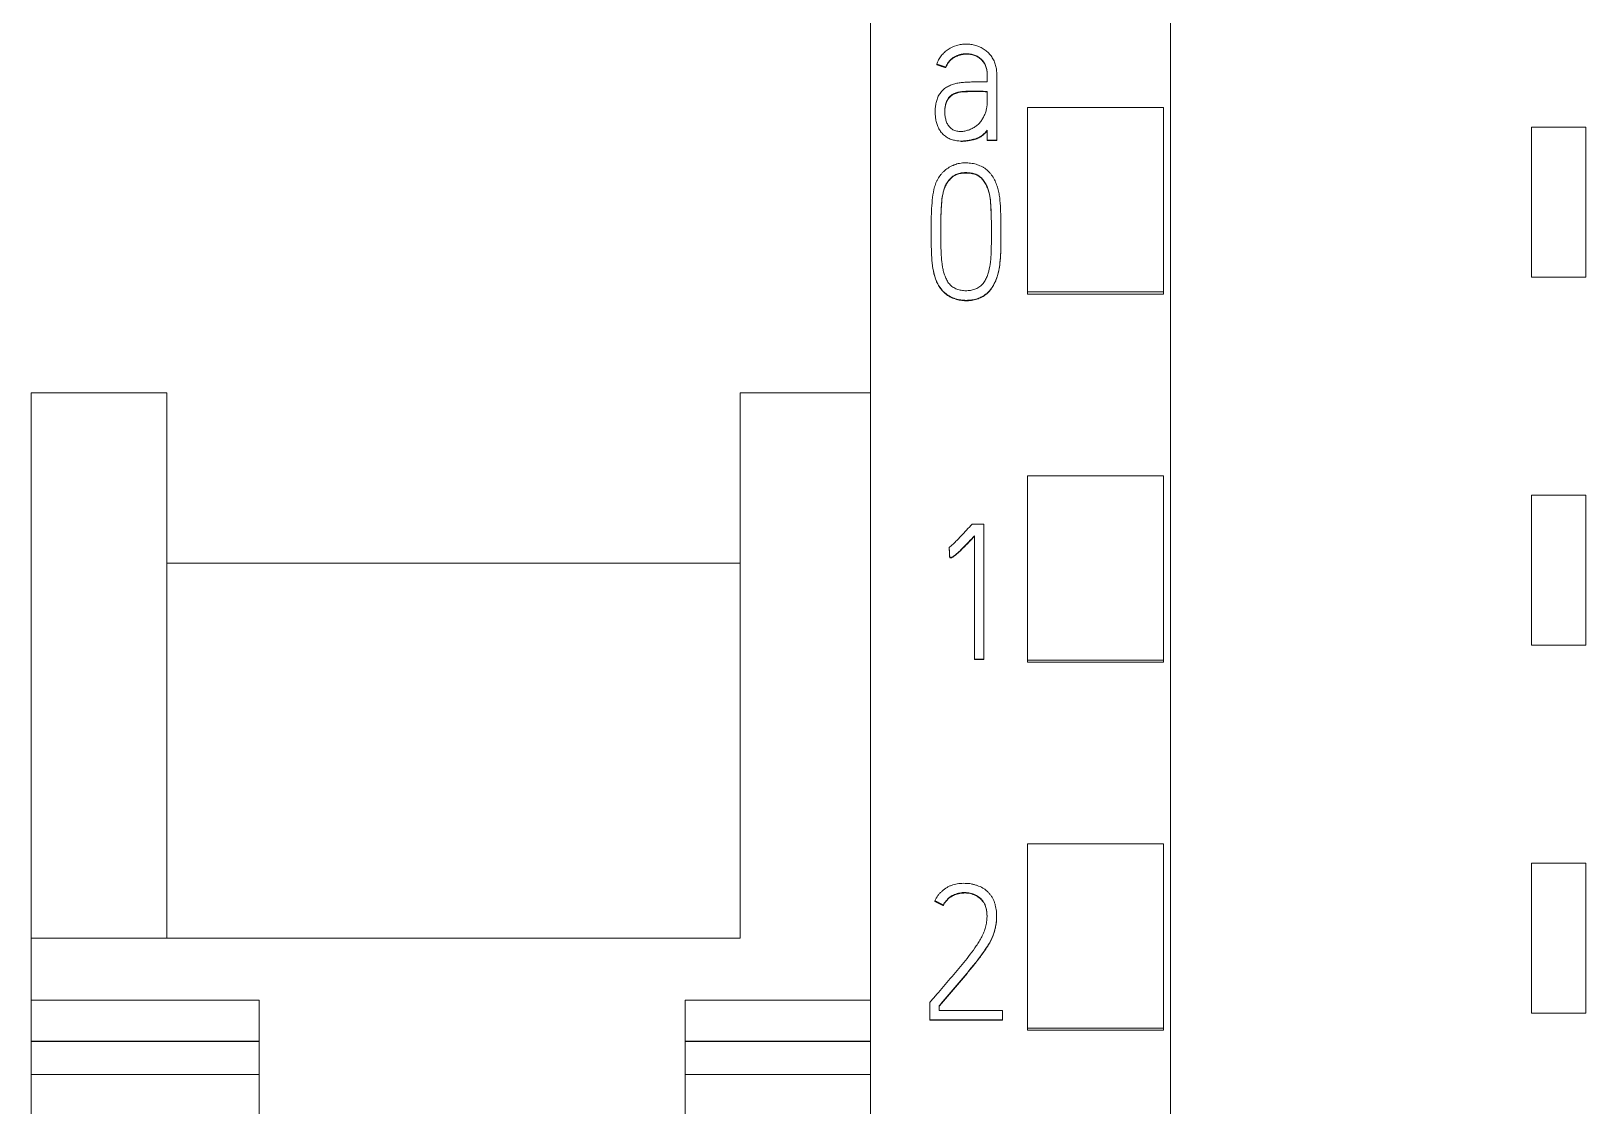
# Model space of a CAD drawing. Header units: millimetres. Extents: x 0 to 594, y 0 to 420.
# Drawn here: x 94.43 to 117.25, y 342.04 to 357.81 of the extents above; entities that cross this region are included whole.
import ezdxf

# ---------------------------------------------------------------- set-up
doc = ezdxf.new("R2010")
doc.units = ezdxf.units.MM
doc.layers.add('1', color=7, linetype='Continuous')

msp = doc.modelspace()

# ---------------------------------------------------------------- linework, layer by layer
at = {"layer": '1', "color": 7, "linetype": 'Continuous', "lineweight": 13}
for p, q in [((106.753, 360.281), (106.753, 246.863)), ((111.153, 358.001), (111.153, 249.185)), ((107.723, 357.324), (107.723, 357.318)), ((107.856, 357.28), (107.856, 357.274)), ((108.607, 357.123), (108.607, 357.13)), ((108.464, 356.924), (108.464, 356.786)), ((107.7, 356.635), (107.7, 356.628)), ((109.053, 353.983), (109.053, 356.687)), ((111.053, 356.687), (109.053, 356.687)), ((111.053, 353.983), (111.053, 356.687)), ((108.464, 356.356), (108.464, 356.212)), ((116.453, 354.201), (116.453, 356.401)), ((116.453, 356.401), (117.253, 356.401)), ((117.253, 356.401), (117.253, 354.201)), ((108.464, 356.212), (108.464, 356.206)), ((108.464, 356.212), (108.605, 356.212)), ((108.605, 356.206), (108.464, 356.206)), ((108.605, 356.212), (108.605, 356.206)), ((107.641, 354.88), (107.641, 354.874)), ((108.665, 354.832), (108.665, 354.838)), ((117.253, 354.201), (116.453, 354.201)), ((109.053, 353.949), (109.053, 353.983)), ((111.053, 353.983), (109.053, 353.983)), ((111.053, 353.949), (109.053, 353.949)), ((111.053, 353.949), (111.053, 353.983)), ((94.428, 352.501), (94.428, 344.501)), ((96.419, 352.501), (94.428, 352.501)), ((96.419, 352.501), (96.419, 344.501)), ((104.837, 352.501), (104.837, 352.501)), ((104.837, 352.501), (106.753, 352.501)), ((106.753, 352.501), (104.837, 352.501)), ((104.837, 352.501), (104.837, 344.501)), ((109.053, 348.582), (109.053, 351.285)), ((111.053, 351.285), (109.053, 351.285)), ((111.053, 348.582), (111.053, 351.285)), ((116.453, 348.801), (116.453, 351.001)), ((116.453, 351.001), (117.253, 351.001)), ((117.253, 351.001), (117.253, 348.801)), ((108.416, 350.577), (108.242, 350.577)), ((108.278, 350.406), (108.278, 348.595)), ((108.416, 348.595), (108.416, 350.577)), ((107.906, 350.233), (107.906, 350.227)), ((104.837, 350.005), (96.419, 350.005)), ((107.914, 350.086), (107.914, 350.08)), ((117.253, 348.801), (116.453, 348.801)), ((108.278, 348.595), (108.278, 348.589)), ((108.278, 348.595), (108.416, 348.595)), ((108.416, 348.589), (108.278, 348.589)), ((108.416, 348.595), (108.416, 348.589)), ((109.053, 348.549), (109.053, 348.582)), ((111.053, 348.582), (109.053, 348.582)), ((111.053, 348.549), (109.053, 348.549)), ((111.053, 348.549), (111.053, 348.582)), ((109.053, 343.18), (109.053, 345.883)), ((111.053, 345.883), (109.053, 345.883)), ((111.053, 343.18), (111.053, 345.883)), ((116.453, 345.601), (117.253, 345.601)), ((116.453, 343.401), (116.453, 345.601)), ((117.253, 345.601), (117.253, 343.401)), ((107.695, 345.049), (107.695, 345.043)), ((107.82, 344.985), (107.82, 344.979)), ((108.602, 344.817), (108.602, 344.824)), ((104.837, 344.501), (94.428, 344.501)), ((94.428, 344.501), (94.428, 343.592)), ((94.428, 343.592), (94.428, 342.983)), ((97.778, 343.592), (94.428, 343.592)), ((97.778, 343.592), (97.778, 319.409)), ((104.028, 340.851), (104.028, 343.592)), ((106.753, 343.592), (104.028, 343.592)), ((107.62, 343.558), (107.62, 343.304)), ((107.62, 343.304), (107.62, 343.297)), ((107.62, 343.304), (108.686, 343.304)), ((108.686, 343.297), (107.62, 343.297)), ((107.759, 343.442), (107.759, 343.508)), ((108.686, 343.442), (107.759, 343.442)), ((108.686, 343.304), (108.686, 343.442)), ((108.686, 343.304), (108.686, 343.297)), ((117.253, 343.401), (116.453, 343.401)), ((109.053, 343.149), (109.053, 343.18)), ((111.053, 343.18), (109.053, 343.18)), ((111.053, 343.149), (109.053, 343.149)), ((111.053, 343.149), (111.053, 343.18)), ((94.428, 342.501), (94.428, 342.983)), ((94.428, 342.501), (94.428, 320.501)), ((97.778, 342.501), (94.428, 342.501)), ((106.753, 342.501), (104.028, 342.501))]:
    msp.add_line(p, q, dxfattribs=at)
at = {"layer": '1', "color": 7, "linetype": 'Continuous', "lineweight": 25}
for p, q in [((97.778, 342.983), (94.428, 342.983)), ((106.753, 342.983), (104.028, 342.983))]:
    msp.add_line(p, q, dxfattribs=at)
at = {"layer": '1', "color": 7, "linetype": 'Continuous', "lineweight": 13}
msp.add_polyline3d([(107.723, 357.318, 0), (107.726, 357.317, 0), (107.728, 357.316, 0), (107.731, 357.315, 0), (107.734, 357.314, 0), (107.736, 357.314, 0), (107.739, 357.313, 0), (107.742, 357.312, 0), (107.744, 357.311, 0), (107.747, 357.31, 0), (107.75, 357.309, 0), (107.752, 357.308, 0), (107.755, 357.307, 0), (107.758, 357.307, 0), (107.76, 357.306, 0), (107.763, 357.305, 0), (107.766, 357.304, 0), (107.768, 357.303, 0), (107.771, 357.302, 0), (107.774, 357.301, 0), (107.776, 357.3, 0), (107.779, 357.299, 0), (107.782, 357.299, 0), (107.784, 357.298, 0), (107.787, 357.297, 0), (107.79, 357.296, 0), (107.792, 357.295, 0), (107.795, 357.294, 0), (107.798, 357.293, 0), (107.8, 357.292, 0), (107.803, 357.292, 0), (107.806, 357.291, 0), (107.808, 357.29, 0), (107.811, 357.289, 0), (107.814, 357.288, 0), (107.816, 357.287, 0), (107.819, 357.286, 0), (107.822, 357.285, 0), (107.824, 357.284, 0), (107.827, 357.284, 0), (107.829, 357.283, 0), (107.832, 357.282, 0), (107.835, 357.281, 0), (107.837, 357.28, 0), (107.84, 357.279, 0), (107.843, 357.278, 0), (107.845, 357.277, 0), (107.848, 357.276, 0), (107.851, 357.276, 0), (107.853, 357.275, 0), (107.856, 357.274, 0)], dxfattribs=at)
for points, knots in [([(108.605, 356.212), (108.605, 356.305), (108.605, 356.398), (108.605, 356.537), (108.605, 356.583), (108.605, 356.676), (108.605, 356.722), (108.605, 356.792), (108.605, 356.815), (108.605, 356.862), (108.604, 356.908), (108.604, 356.954), (108.605, 357.001), (108.605, 357.024), (108.607, 357.094), (108.608, 357.14), (108.604, 357.209), (108.602, 357.232), (108.594, 357.278), (108.589, 357.301), (108.575, 357.345), (108.567, 357.367), (108.551, 357.398), (108.545, 357.408), (108.533, 357.428), (108.527, 357.438), (108.506, 357.465), (108.491, 357.483), (108.465, 357.507), (108.456, 357.514), (108.438, 357.529), (108.429, 357.536), (108.4, 357.555), (108.38, 357.567), (108.348, 357.581), (108.337, 357.586), (108.315, 357.594), (108.304, 357.597), (108.27, 357.607), (108.247, 357.612), (108.213, 357.616), (108.201, 357.618), (108.178, 357.619), (108.166, 357.619), (108.131, 357.619), (108.108, 357.618), (108.073, 357.613), (108.062, 357.611), (108.039, 357.606), (108.027, 357.603), (107.972, 357.586), (107.93, 357.567), (107.871, 357.528), (107.853, 357.514), (107.819, 357.482), (107.803, 357.465), (107.781, 357.438), (107.775, 357.428), (107.762, 357.409), (107.744, 357.378), (107.731, 357.346), (107.723, 357.324)], [0, 0, 0, 0, 0.125, 0.125, 0.1875, 0.1875, 0.25, 0.25, 0.28125, 0.28125, 0.3125, 0.34375, 0.34375, 0.375, 0.375, 0.4375, 0.4375, 0.46875, 0.46875, 0.5, 0.5, 0.53125, 0.53125, 0.546875, 0.546875, 0.5625, 0.5625, 0.59375, 0.59375, 0.609375, 0.609375, 0.625, 0.625, 0.65625, 0.65625, 0.671875, 0.671875, 0.6875, 0.6875, 0.71875, 0.71875, 0.734375, 0.734375, 0.75, 0.75, 0.78125, 0.78125, 0.796875, 0.796875, 0.8125, 0.8125, 0.875, 0.875, 0.90625, 0.90625, 0.9375, 0.9375, 0.953125, 0.953125, 0.96875, 1, 1, 1, 1]), ([(107.856, 357.28), (107.863, 357.299), (107.871, 357.318), (107.887, 357.344), (107.892, 357.353), (107.905, 357.369), (107.912, 357.377), (107.933, 357.398), (107.949, 357.411), (107.984, 357.433), (108.002, 357.443), (108.04, 357.458), (108.059, 357.465), (108.1, 357.474), (108.12, 357.477), (108.15, 357.478), (108.161, 357.478), (108.181, 357.478), (108.191, 357.477), (108.222, 357.473), (108.242, 357.469), (108.271, 357.461), (108.281, 357.457), (108.3, 357.45), (108.309, 357.445), (108.336, 357.431), (108.353, 357.419), (108.376, 357.399), (108.384, 357.392), (108.398, 357.376), (108.41, 357.361), (108.421, 357.344), (108.431, 357.326), (108.436, 357.316), (108.448, 357.288), (108.453, 357.268), (108.459, 357.238), (108.46, 357.228), (108.462, 357.208), (108.463, 357.198), (108.464, 357.167), (108.464, 357.147), (108.464, 357.106), (108.464, 357.085), (108.464, 357.065)], [0, 0, 0, 0, 0.0625, 0.0625, 0.09375, 0.09375, 0.125, 0.125, 0.1875, 0.1875, 0.25, 0.25, 0.3125, 0.3125, 0.375, 0.375, 0.40625, 0.40625, 0.4375, 0.4375, 0.5, 0.5, 0.53125, 0.53125, 0.5625, 0.5625, 0.625, 0.625, 0.65625, 0.65625, 0.6875, 0.71875, 0.71875, 0.75, 0.75, 0.8125, 0.8125, 0.84375, 0.84375, 0.875, 0.875, 0.9375, 0.9375, 1, 1, 1, 1]), ([(108.464, 357.151), (108.464, 357.161), (108.464, 357.171), (108.463, 357.191), (108.462, 357.201), (108.46, 357.221), (108.459, 357.232), (108.453, 357.262), (108.448, 357.281), (108.436, 357.31), (108.432, 357.319), (108.422, 357.337), (108.411, 357.354), (108.398, 357.37), (108.384, 357.385), (108.377, 357.392), (108.354, 357.412), (108.337, 357.424), (108.31, 357.439), (108.301, 357.443), (108.282, 357.451), (108.262, 357.458), (108.242, 357.463), (108.222, 357.467), (108.212, 357.468), (108.181, 357.472), (108.161, 357.473), (108.13, 357.471), (108.12, 357.47), (108.1, 357.467), (108.09, 357.465), (108.06, 357.458), (108.04, 357.452), (108.012, 357.441), (108.003, 357.436), (107.984, 357.427), (107.975, 357.422), (107.95, 357.405), (107.934, 357.392), (107.912, 357.371), (107.905, 357.363), (107.892, 357.347), (107.881, 357.33), (107.872, 357.312), (107.863, 357.293), (107.86, 357.284), (107.856, 357.274)], [0, 0, 0, 0, 0.033132, 0.033132, 0.067663, 0.067663, 0.102194, 0.102194, 0.171256, 0.171256, 0.205787, 0.205787, 0.240318, 0.274849, 0.274849, 0.30938, 0.30938, 0.378442, 0.378442, 0.412973, 0.412973, 0.447504, 0.482035, 0.482035, 0.516566, 0.516566, 0.585628, 0.585628, 0.620159, 0.620159, 0.65469, 0.65469, 0.723752, 0.723752, 0.758283, 0.758283, 0.792814, 0.792814, 0.861876, 0.861876, 0.896407, 0.896407, 0.930938, 0.965469, 0.965469, 1, 1, 1, 1]), ([(108.464, 357.065), (108.42, 357.066), (108.375, 357.066), (108.309, 357.065), (108.287, 357.065), (108.243, 357.064), (108.199, 357.063), (108.155, 357.061), (108.111, 357.058), (108.089, 357.056), (108.046, 357.05), (108.024, 357.046), (107.992, 357.039), (107.981, 357.036), (107.96, 357.03), (107.949, 357.026), (107.918, 357.015), (107.899, 357.005), (107.861, 356.983), (107.843, 356.971), (107.809, 356.942), (107.794, 356.926), (107.768, 356.892), (107.756, 356.874), (107.736, 356.834), (107.729, 356.814), (107.716, 356.772), (107.711, 356.751), (107.706, 356.718), (107.704, 356.707), (107.702, 356.686), (107.7, 356.653), (107.7, 356.62), (107.702, 356.577), (107.704, 356.555), (107.708, 356.523), (107.71, 356.512), (107.714, 356.491), (107.717, 356.48), (107.725, 356.448), (107.732, 356.428), (107.745, 356.398), (107.749, 356.388), (107.76, 356.368), (107.765, 356.359), (107.783, 356.331), (107.797, 356.314), (107.82, 356.291), (107.828, 356.284), (107.845, 356.27), (107.854, 356.263), (107.881, 356.245), (107.901, 356.235), (107.931, 356.223), (107.942, 356.219), (107.963, 356.213), (107.974, 356.21), (108.006, 356.203), (108.027, 356.2), (108.071, 356.197), (108.094, 356.197), (108.138, 356.2), (108.159, 356.203), (108.203, 356.21), (108.224, 356.214), (108.256, 356.221), (108.267, 356.224), (108.288, 356.23), (108.299, 356.233), (108.33, 356.245), (108.349, 356.254), (108.377, 356.271), (108.386, 356.278), (108.404, 356.292), (108.412, 356.299), (108.436, 356.322), (108.45, 356.338), (108.464, 356.356)], [0, 0, 0, 0, 0.0625, 0.0625, 0.09375, 0.09375, 0.125, 0.15625, 0.15625, 0.1875, 0.1875, 0.21875, 0.21875, 0.234375, 0.234375, 0.25, 0.25, 0.28125, 0.28125, 0.3125, 0.3125, 0.34375, 0.34375, 0.375, 0.375, 0.40625, 0.40625, 0.4375, 0.4375, 0.453125, 0.453125, 0.46875, 0.5, 0.5, 0.53125, 0.53125, 0.546875, 0.546875, 0.5625, 0.5625, 0.59375, 0.59375, 0.609375, 0.609375, 0.625, 0.625, 0.65625, 0.65625, 0.671875, 0.671875, 0.6875, 0.6875, 0.71875, 0.71875, 0.734375, 0.734375, 0.75, 0.75, 0.78125, 0.78125, 0.8125, 0.8125, 0.84375, 0.84375, 0.875, 0.875, 0.890625, 0.890625, 0.90625, 0.90625, 0.9375, 0.9375, 0.953125, 0.953125, 0.96875, 0.96875, 1, 1, 1, 1]), ([(108.464, 356.786), (108.465, 356.747), (108.461, 356.708), (108.451, 356.66), (108.449, 356.651), (108.444, 356.632), (108.441, 356.622), (108.431, 356.594), (108.424, 356.576), (108.407, 356.541), (108.397, 356.525), (108.381, 356.5), (108.375, 356.492), (108.363, 356.477), (108.356, 356.469), (108.336, 356.447), (108.322, 356.434), (108.292, 356.41), (108.275, 356.399), (108.25, 356.384), (108.241, 356.38), (108.223, 356.371), (108.214, 356.367), (108.186, 356.357), (108.167, 356.351), (108.129, 356.342), (108.109, 356.338), (108.08, 356.336), (108.07, 356.336), (108.05, 356.337), (108.04, 356.338), (108.011, 356.343), (107.992, 356.348), (107.965, 356.361), (107.956, 356.366), (107.94, 356.377), (107.932, 356.383), (107.918, 356.396), (107.911, 356.404), (107.898, 356.419), (107.892, 356.427), (107.882, 356.444), (107.877, 356.452), (107.869, 356.47), (107.866, 356.48), (107.856, 356.507), (107.852, 356.526), (107.847, 356.556), (107.845, 356.565), (107.843, 356.585), (107.839, 356.634), (107.841, 356.682), (107.852, 356.73), (107.854, 356.74), (107.86, 356.759), (107.864, 356.768), (107.875, 356.795), (107.885, 356.813), (107.903, 356.837), (107.909, 356.844), (107.923, 356.858), (107.931, 356.864), (107.947, 356.876), (107.956, 356.881), (107.973, 356.891), (107.982, 356.895), (108.01, 356.906), (108.029, 356.912), (108.067, 356.92), (108.087, 356.923), (108.127, 356.926), (108.147, 356.927), (108.186, 356.928), (108.206, 356.929), (108.265, 356.93), (108.305, 356.93), (108.384, 356.929), (108.424, 356.927), (108.464, 356.924)], [0, 0, 0, 0, 0.0625, 0.0625, 0.078125, 0.078125, 0.09375, 0.09375, 0.125, 0.125, 0.15625, 0.15625, 0.171875, 0.171875, 0.1875, 0.1875, 0.21875, 0.21875, 0.25, 0.25, 0.265625, 0.265625, 0.28125, 0.28125, 0.3125, 0.3125, 0.34375, 0.34375, 0.359375, 0.359375, 0.375, 0.375, 0.40625, 0.40625, 0.421875, 0.421875, 0.4375, 0.4375, 0.453125, 0.453125, 0.46875, 0.46875, 0.484375, 0.484375, 0.5, 0.5, 0.53125, 0.53125, 0.546875, 0.546875, 0.5625, 0.625, 0.625, 0.640625, 0.640625, 0.65625, 0.65625, 0.6875, 0.6875, 0.703125, 0.703125, 0.71875, 0.71875, 0.734375, 0.734375, 0.75, 0.75, 0.78125, 0.78125, 0.8125, 0.8125, 0.84375, 0.84375, 0.875, 0.875, 0.9375, 0.9375, 1, 1, 1, 1]), ([(108.464, 356.918), (108.425, 356.921), (108.386, 356.923), (108.309, 356.924), (108.271, 356.924), (108.213, 356.923), (108.194, 356.922), (108.155, 356.921), (108.136, 356.921), (108.097, 356.918), (108.078, 356.916), (108.049, 356.91), (108.04, 356.908), (108.021, 356.903), (108.011, 356.9), (107.983, 356.89), (107.965, 356.881), (107.94, 356.865), (107.932, 356.859), (107.917, 356.846), (107.91, 356.839), (107.897, 356.824), (107.891, 356.816), (107.881, 356.799), (107.876, 356.79), (107.868, 356.772), (107.864, 356.763), (107.858, 356.744), (107.855, 356.735), (107.844, 356.693), (107.841, 356.661), (107.841, 356.628)], [0, 0, 0, 0, 0.14645, 0.14645, 0.292901, 0.292901, 0.366126, 0.366126, 0.439351, 0.439351, 0.512576, 0.512576, 0.549189, 0.549189, 0.585802, 0.585802, 0.659027, 0.659027, 0.695639, 0.695639, 0.732252, 0.732252, 0.768865, 0.768865, 0.805477, 0.805477, 0.84209, 0.84209, 0.878702, 0.878702, 1, 1, 1, 1]), ([(108.464, 356.35), (108.45, 356.332), (108.436, 356.316), (108.412, 356.293), (108.404, 356.286), (108.387, 356.272), (108.378, 356.266), (108.35, 356.248), (108.33, 356.239), (108.29, 356.224), (108.268, 356.217), (108.226, 356.208), (108.204, 356.204), (108.161, 356.197), (108.128, 356.193), (108.095, 356.192), (108.084, 356.191)], [0, 0, 0, 0, 0.15321, 0.15321, 0.229815, 0.229815, 0.306419, 0.306419, 0.459629, 0.459629, 0.612839, 0.612839, 0.766049, 0.766049, 0.919258, 1, 1, 1, 1]), ([(107.982, 355.848), (108.007, 355.858), (108.033, 355.865), (108.086, 355.874), (108.113, 355.877), (108.167, 355.878), (108.194, 355.876), (108.248, 355.869), (108.274, 355.863), (108.326, 355.848), (108.351, 355.838), (108.388, 355.821), (108.4, 355.815), (108.423, 355.801), (108.434, 355.793), (108.466, 355.769), (108.486, 355.75), (108.512, 355.72), (108.52, 355.709), (108.536, 355.687), (108.544, 355.676), (108.564, 355.642), (108.577, 355.618), (108.598, 355.569), (108.607, 355.544), (108.619, 355.505), (108.622, 355.492), (108.629, 355.466), (108.638, 355.427), (108.652, 355.336), (108.657, 355.257), (108.662, 355.152), (108.663, 355.099), (108.665, 354.993), (108.665, 354.941), (108.665, 354.835), (108.665, 354.729), (108.663, 354.624), (108.66, 354.518), (108.657, 354.465), (108.646, 354.36), (108.638, 354.308), (108.62, 354.243), (108.617, 354.23), (108.609, 354.204), (108.604, 354.192), (108.59, 354.154), (108.579, 354.129), (108.561, 354.093), (108.554, 354.082), (108.54, 354.058), (108.533, 354.047), (108.509, 354.015), (108.492, 353.994), (108.463, 353.966), (108.453, 353.958), (108.431, 353.941), (108.42, 353.933), (108.385, 353.912), (108.361, 353.901), (108.323, 353.886), (108.31, 353.882), (108.284, 353.875), (108.271, 353.872), (108.231, 353.864), (108.204, 353.861), (108.15, 353.859), (108.123, 353.86), (108.069, 353.866), (108.042, 353.871), (108.003, 353.882), (107.99, 353.886), (107.965, 353.895), (107.952, 353.9), (107.915, 353.917), (107.892, 353.931), (107.859, 353.955), (107.849, 353.964), (107.828, 353.982), (107.819, 353.991), (107.792, 354.021), (107.775, 354.043), (107.753, 354.077), (107.747, 354.089), (107.734, 354.113), (107.728, 354.125), (107.711, 354.161), (107.702, 354.186), (107.69, 354.225), (107.686, 354.238), (107.68, 354.264), (107.677, 354.277), (107.668, 354.317), (107.664, 354.343), (107.646, 354.476), (107.644, 354.582), (107.641, 354.742), (107.641, 354.796), (107.641, 354.902), (107.641, 354.956), (107.642, 355.062), (107.643, 355.116), (107.648, 355.222), (107.652, 355.275), (107.663, 355.381), (107.67, 355.433), (107.688, 355.512), (107.695, 355.538), (107.709, 355.576), (107.714, 355.589), (107.726, 355.614), (107.732, 355.626), (107.751, 355.662), (107.767, 355.684), (107.793, 355.716), (107.802, 355.726), (107.821, 355.746), (107.831, 355.755), (107.862, 355.782), (107.884, 355.798), (107.919, 355.82), (107.931, 355.826), (107.95, 355.835), (107.959, 355.839), (107.969, 355.843), (107.975, 355.846), (107.979, 355.847), (107.982, 355.848)], [0, 0, 0, 0, 0.015625, 0.015625, 0.03125, 0.03125, 0.046875, 0.046875, 0.0625, 0.0625, 0.078125, 0.078125, 0.085938, 0.085938, 0.09375, 0.09375, 0.109375, 0.109375, 0.117188, 0.117188, 0.125, 0.125, 0.140625, 0.140625, 0.15625, 0.15625, 0.164063, 0.164063, 0.171875, 0.1875, 0.21875, 0.21875, 0.25, 0.25, 0.28125, 0.28125, 0.3125, 0.34375, 0.34375, 0.375, 0.375, 0.40625, 0.40625, 0.414063, 0.414063, 0.421875, 0.421875, 0.4375, 0.4375, 0.445313, 0.445313, 0.453125, 0.453125, 0.46875, 0.46875, 0.476562, 0.476562, 0.484375, 0.484375, 0.5, 0.5, 0.507812, 0.507812, 0.515625, 0.515625, 0.53125, 0.53125, 0.546875, 0.546875, 0.5625, 0.5625, 0.570312, 0.570312, 0.578125, 0.578125, 0.59375, 0.59375, 0.601562, 0.601562, 0.609375, 0.609375, 0.625, 0.625, 0.632812, 0.632812, 0.640625, 0.640625, 0.65625, 0.65625, 0.664062, 0.664062, 0.671875, 0.671875, 0.6875, 0.6875, 0.75, 0.75, 0.78125, 0.78125, 0.8125, 0.8125, 0.84375, 0.84375, 0.875, 0.875, 0.90625, 0.90625, 0.921875, 0.921875, 0.929687, 0.929687, 0.9375, 0.9375, 0.953125, 0.953125, 0.960937, 0.960937, 0.96875, 0.96875, 0.984375, 0.984375, 0.992188, 0.992188, 0.996094, 0.998047, 0.998047, 1, 1, 1, 1]), ([(108.325, 355.696), (108.345, 355.685), (108.362, 355.671), (108.394, 355.64), (108.409, 355.623), (108.434, 355.586), (108.445, 355.566), (108.464, 355.526), (108.472, 355.505), (108.493, 355.442), (108.502, 355.398), (108.511, 355.332), (108.513, 355.31), (108.516, 355.266), (108.517, 355.244), (108.523, 355.132), (108.525, 355.043), (108.527, 354.865), (108.526, 354.776), (108.524, 354.643), (108.523, 354.576), (108.52, 354.509), (108.516, 354.465), (108.514, 354.442), (108.505, 354.376), (108.498, 354.333), (108.481, 354.268), (108.475, 354.247), (108.459, 354.205), (108.451, 354.184), (108.435, 354.154), (108.43, 354.145), (108.418, 354.126), (108.411, 354.117), (108.39, 354.09), (108.374, 354.075), (108.347, 354.054), (108.338, 354.048), (108.318, 354.037), (108.308, 354.032), (108.287, 354.024), (108.277, 354.02), (108.255, 354.013), (108.244, 354.011), (108.211, 354.004), (108.189, 354.002), (108.156, 354), (108.144, 354.001), (108.122, 354.002), (108.111, 354.003), (108.077, 354.007), (108.056, 354.012), (108.023, 354.022), (108.013, 354.026), (107.992, 354.035), (107.972, 354.045), (107.954, 354.058), (107.936, 354.072), (107.927, 354.079), (107.912, 354.095), (107.905, 354.104), (107.891, 354.122), (107.885, 354.131), (107.868, 354.16), (107.859, 354.18), (107.842, 354.221), (107.835, 354.242), (107.822, 354.285), (107.817, 354.307), (107.808, 354.35), (107.797, 354.415), (107.792, 354.481), (107.784, 354.612), (107.782, 354.7), (107.782, 354.832), (107.783, 354.876), (107.783, 354.963), (107.783, 355.007), (107.784, 355.095), (107.786, 355.139), (107.789, 355.227), (107.792, 355.271), (107.801, 355.358), (107.807, 355.402), (107.819, 355.455), (107.822, 355.466), (107.829, 355.487), (107.832, 355.498), (107.844, 355.528), (107.853, 355.548), (107.874, 355.586), (107.887, 355.605), (107.915, 355.639), (107.93, 355.655), (107.955, 355.676), (107.964, 355.683), (107.983, 355.695), (107.992, 355.7), (108.012, 355.71), (108.022, 355.714), (108.044, 355.721), (108.054, 355.724), (108.087, 355.731), (108.109, 355.733), (108.142, 355.734), (108.153, 355.734), (108.175, 355.733), (108.186, 355.732), (108.219, 355.729), (108.241, 355.726), (108.273, 355.717), (108.284, 355.714), (108.3, 355.708), (108.307, 355.705), (108.315, 355.701), (108.32, 355.699), (108.322, 355.697), (108.325, 355.696)], [0, 0, 0, 0, 0.015625, 0.015625, 0.03125, 0.03125, 0.046875, 0.046875, 0.0625, 0.0625, 0.09375, 0.09375, 0.109375, 0.109375, 0.125, 0.125, 0.1875, 0.1875, 0.25, 0.25, 0.28125, 0.296875, 0.296875, 0.3125, 0.3125, 0.34375, 0.34375, 0.359375, 0.359375, 0.375, 0.375, 0.382813, 0.382813, 0.390625, 0.390625, 0.40625, 0.40625, 0.414063, 0.414063, 0.421875, 0.421875, 0.429688, 0.429688, 0.4375, 0.4375, 0.453125, 0.453125, 0.460938, 0.460938, 0.46875, 0.46875, 0.484375, 0.484375, 0.492188, 0.492188, 0.5, 0.507813, 0.507813, 0.515625, 0.515625, 0.523438, 0.523438, 0.53125, 0.53125, 0.546875, 0.546875, 0.5625, 0.5625, 0.578125, 0.578125, 0.59375, 0.625, 0.625, 0.6875, 0.6875, 0.71875, 0.71875, 0.75, 0.75, 0.78125, 0.78125, 0.8125, 0.8125, 0.84375, 0.84375, 0.851563, 0.851563, 0.859375, 0.859375, 0.875, 0.875, 0.890625, 0.890625, 0.90625, 0.90625, 0.914063, 0.914063, 0.921875, 0.921875, 0.929688, 0.929688, 0.9375, 0.9375, 0.953125, 0.953125, 0.960938, 0.960938, 0.96875, 0.96875, 0.984375, 0.984375, 0.992188, 0.992188, 0.996094, 0.998047, 0.998047, 1, 1, 1, 1]), ([(108.325, 355.69), (108.305, 355.701), (108.284, 355.708), (108.252, 355.717), (108.241, 355.719), (108.219, 355.723), (108.208, 355.724), (108.174, 355.727), (108.152, 355.728), (108.107, 355.727), (108.085, 355.725), (108.052, 355.717), (108.041, 355.714), (108.02, 355.707), (108.01, 355.703), (107.99, 355.693), (107.98, 355.687), (107.961, 355.675), (107.952, 355.668), (107.935, 355.653), (107.927, 355.645), (107.912, 355.629), (107.904, 355.621), (107.883, 355.594), (107.871, 355.576), (107.855, 355.546), (107.85, 355.536), (107.841, 355.516), (107.837, 355.505), (107.826, 355.474), (107.82, 355.452), (107.805, 355.388), (107.8, 355.344), (107.792, 355.256), (107.789, 355.211), (107.785, 355.123), (107.784, 355.078), (107.783, 354.99), (107.783, 354.945), (107.783, 354.862), (107.782, 354.824), (107.782, 354.785)], [0, 0, 0, 0, 0.050638, 0.050638, 0.075957, 0.075957, 0.101276, 0.101276, 0.151914, 0.151914, 0.202552, 0.202552, 0.227871, 0.227871, 0.25319, 0.25319, 0.278509, 0.278509, 0.303828, 0.303828, 0.329147, 0.329147, 0.354466, 0.354466, 0.405104, 0.405104, 0.430423, 0.430423, 0.455742, 0.455742, 0.50638, 0.50638, 0.607656, 0.607656, 0.708933, 0.708933, 0.810209, 0.810209, 0.911485, 0.911485, 1, 1, 1, 1]), ([(108.526, 354.88), (108.526, 354.905), (108.526, 354.931), (108.525, 355.044), (108.522, 355.132), (108.516, 355.264), (108.513, 355.308), (108.502, 355.396), (108.493, 355.439), (108.472, 355.501), (108.463, 355.521), (108.449, 355.551), (108.444, 355.561), (108.433, 355.58), (108.421, 355.599), (108.408, 355.617), (108.394, 355.634), (108.386, 355.642), (108.37, 355.658), (108.362, 355.665), (108.348, 355.675), (108.344, 355.678), (108.335, 355.684), (108.33, 355.687), (108.325, 355.69)], [0, 0, 0, 0, 0.086827, 0.086827, 0.391218, 0.391218, 0.543414, 0.543414, 0.695609, 0.695609, 0.771707, 0.771707, 0.809756, 0.809756, 0.847805, 0.885853, 0.885853, 0.923902, 0.923902, 0.961951, 0.961951, 0.980976, 0.980976, 1, 1, 1, 1]), ([(107.641, 354.874), (107.641, 354.811), (107.641, 354.749), (107.643, 354.632), (107.644, 354.579), (107.649, 354.472), (107.653, 354.419), (107.667, 354.312), (107.677, 354.26), (107.697, 354.196), (107.701, 354.183), (107.711, 354.158), (107.716, 354.145), (107.732, 354.109), (107.745, 354.085), (107.766, 354.052), (107.773, 354.041), (107.789, 354.019), (107.798, 354.008), (107.825, 353.978), (107.845, 353.96), (107.877, 353.936), (107.888, 353.928), (107.911, 353.914), (107.923, 353.908), (107.959, 353.89), (107.985, 353.881), (108.024, 353.87), (108.037, 353.867), (108.063, 353.862), (108.077, 353.859), (108.117, 353.855), (108.144, 353.853), (108.184, 353.854), (108.198, 353.855), (108.225, 353.858), (108.238, 353.86), (108.278, 353.867), (108.304, 353.873), (108.342, 353.887), (108.354, 353.892), (108.379, 353.904), (108.391, 353.91), (108.425, 353.93), (108.447, 353.946), (108.477, 353.974), (108.487, 353.983), (108.505, 354.003), (108.521, 354.024), (108.536, 354.047), (108.551, 354.07), (108.557, 354.081), (108.576, 354.117), (108.587, 354.141), (108.606, 354.191), (108.615, 354.217), (108.629, 354.268), (108.635, 354.295), (108.645, 354.347), (108.648, 354.374), (108.657, 354.453), (108.66, 354.506), (108.663, 354.613), (108.664, 354.666), (108.665, 354.757), (108.665, 354.794), (108.665, 354.832)], [0, 0, 0, 0, 0.073866, 0.073866, 0.136839, 0.136839, 0.199811, 0.199811, 0.262783, 0.262783, 0.278526, 0.278526, 0.29427, 0.29427, 0.325756, 0.325756, 0.341499, 0.341499, 0.357242, 0.357242, 0.388728, 0.388728, 0.404471, 0.404471, 0.420214, 0.420214, 0.4517, 0.4517, 0.467443, 0.467443, 0.483186, 0.483186, 0.514673, 0.514673, 0.530416, 0.530416, 0.546159, 0.546159, 0.577645, 0.577645, 0.593388, 0.593388, 0.609131, 0.609131, 0.640617, 0.640617, 0.65636, 0.65636, 0.672103, 0.687846, 0.687846, 0.703589, 0.703589, 0.735076, 0.735076, 0.766562, 0.766562, 0.798048, 0.798048, 0.829534, 0.829534, 0.892506, 0.892506, 0.955479, 0.955479, 1, 1, 1, 1]), ([(108.242, 350.577), (108.215, 350.547), (108.188, 350.518), (108.134, 350.458), (108.106, 350.429), (108.065, 350.385), (108.051, 350.371), (108.023, 350.342), (108.009, 350.328), (107.981, 350.299), (107.966, 350.286), (107.936, 350.259), (107.921, 350.246), (107.906, 350.233)], [0, 0, 0, 0, 0.25, 0.25, 0.5, 0.5, 0.625, 0.625, 0.75, 0.75, 0.875, 0.875, 1, 1, 1, 1]), ([(107.914, 350.086), (107.92, 350.086), (107.925, 350.087), (107.935, 350.089), (107.94, 350.09), (107.95, 350.094), (107.954, 350.096), (107.963, 350.101), (107.967, 350.104), (107.98, 350.113), (107.988, 350.119), (108.004, 350.132), (108.012, 350.138), (108.035, 350.158), (108.05, 350.172), (108.079, 350.2), (108.094, 350.215), (108.137, 350.258), (108.166, 350.287), (108.222, 350.347), (108.25, 350.376), (108.278, 350.406)], [0, 0, 0, 0, 0.03125, 0.03125, 0.0625, 0.0625, 0.09375, 0.09375, 0.125, 0.125, 0.1875, 0.1875, 0.25, 0.25, 0.375, 0.375, 0.5, 0.5, 0.75, 0.75, 1, 1, 1, 1]), ([(108.278, 350.4), (108.25, 350.37), (108.222, 350.34), (108.166, 350.281), (108.137, 350.252), (108.094, 350.209), (108.079, 350.194), (108.05, 350.166), (108.035, 350.152), (108.012, 350.132), (108.004, 350.125), (107.988, 350.113), (107.98, 350.106), (107.967, 350.098), (107.963, 350.095), (107.954, 350.09), (107.949, 350.087), (107.94, 350.084), (107.935, 350.083), (107.925, 350.081), (107.92, 350.08), (107.914, 350.08)], [0, 0, 0, 0, 0.25, 0.25, 0.5, 0.5, 0.625, 0.625, 0.75, 0.75, 0.8125, 0.8125, 0.875, 0.875, 0.90625, 0.90625, 0.9375, 0.9375, 0.96875, 0.96875, 1, 1, 1, 1]), ([(107.82, 344.985), (107.832, 345.009), (107.845, 345.031), (107.869, 345.061), (107.878, 345.07), (107.897, 345.088), (107.907, 345.097), (107.938, 345.12), (107.961, 345.132), (108.009, 345.151), (108.034, 345.159), (108.072, 345.166), (108.085, 345.168), (108.111, 345.17), (108.124, 345.17), (108.163, 345.17), (108.188, 345.167), (108.226, 345.159), (108.239, 345.155), (108.264, 345.147), (108.276, 345.142), (108.311, 345.125), (108.333, 345.112), (108.363, 345.087), (108.373, 345.079), (108.391, 345.06), (108.399, 345.05), (108.41, 345.034), (108.413, 345.028), (108.42, 345.017), (108.429, 345), (108.436, 344.982), (108.444, 344.957), (108.448, 344.944), (108.453, 344.919), (108.455, 344.906), (108.458, 344.881), (108.459, 344.868), (108.461, 344.842), (108.461, 344.829), (108.461, 344.804), (108.46, 344.791), (108.459, 344.765), (108.457, 344.752), (108.452, 344.714), (108.447, 344.689), (108.437, 344.651), (108.434, 344.639), (108.425, 344.614), (108.421, 344.602), (108.406, 344.566), (108.395, 344.543), (108.371, 344.498), (108.359, 344.476), (108.332, 344.432), (108.318, 344.411), (108.276, 344.347), (108.246, 344.305), (108.153, 344.182), (108.088, 344.103), (107.989, 343.985), (107.956, 343.946), (107.889, 343.868), (107.856, 343.829), (107.789, 343.751), (107.755, 343.713), (107.688, 343.635), (107.654, 343.596), (107.62, 343.558)], [0, 0, 0, 0, 0.03125, 0.03125, 0.046875, 0.046875, 0.0625, 0.0625, 0.09375, 0.09375, 0.125, 0.125, 0.140625, 0.140625, 0.15625, 0.15625, 0.1875, 0.1875, 0.203125, 0.203125, 0.21875, 0.21875, 0.25, 0.25, 0.265625, 0.265625, 0.28125, 0.28125, 0.289063, 0.289063, 0.296875, 0.3125, 0.3125, 0.328125, 0.328125, 0.34375, 0.34375, 0.359375, 0.359375, 0.375, 0.375, 0.390625, 0.390625, 0.40625, 0.40625, 0.4375, 0.4375, 0.453125, 0.453125, 0.46875, 0.46875, 0.5, 0.5, 0.53125, 0.53125, 0.5625, 0.5625, 0.625, 0.625, 0.75, 0.75, 0.8125, 0.8125, 0.875, 0.875, 0.9375, 0.9375, 1, 1, 1, 1]), ([(107.759, 343.508), (107.798, 343.554), (107.837, 343.6), (107.915, 343.691), (107.954, 343.737), (108.032, 343.828), (108.071, 343.874), (108.149, 343.966), (108.187, 344.012), (108.263, 344.105), (108.301, 344.152), (108.356, 344.224), (108.373, 344.248), (108.409, 344.297), (108.426, 344.322), (108.459, 344.372), (108.475, 344.397), (108.506, 344.449), (108.52, 344.476), (108.539, 344.516), (108.545, 344.53), (108.556, 344.558), (108.561, 344.572), (108.575, 344.616), (108.582, 344.645), (108.594, 344.704), (108.598, 344.733), (108.601, 344.778), (108.602, 344.793), (108.602, 344.823), (108.602, 344.838), (108.6, 344.884), (108.597, 344.913), (108.589, 344.958), (108.586, 344.972), (108.578, 345.002), (108.574, 345.016), (108.563, 345.045), (108.557, 345.058), (108.544, 345.085), (108.537, 345.098), (108.524, 345.117), (108.52, 345.124), (108.511, 345.136), (108.507, 345.142), (108.492, 345.159), (108.482, 345.17), (108.46, 345.192), (108.449, 345.202), (108.431, 345.216), (108.425, 345.22), (108.413, 345.229), (108.406, 345.233), (108.373, 345.252), (108.345, 345.264), (108.302, 345.279), (108.288, 345.283), (108.258, 345.291), (108.243, 345.295), (108.214, 345.3), (108.199, 345.302), (108.169, 345.304), (108.153, 345.305), (108.123, 345.306), (108.108, 345.306), (108.078, 345.304), (108.063, 345.303), (108.017, 345.298), (107.988, 345.292), (107.945, 345.278), (107.93, 345.273), (107.909, 345.264), (107.903, 345.26), (107.889, 345.254), (107.882, 345.25), (107.849, 345.231), (107.825, 345.213), (107.791, 345.183), (107.78, 345.172), (107.76, 345.15), (107.75, 345.139), (107.723, 345.102), (107.708, 345.077), (107.695, 345.049)], [0, 0, 0, 0, 0.0625, 0.0625, 0.125, 0.125, 0.1875, 0.1875, 0.25, 0.25, 0.3125, 0.3125, 0.34375, 0.34375, 0.375, 0.375, 0.40625, 0.40625, 0.4375, 0.4375, 0.453125, 0.453125, 0.46875, 0.46875, 0.5, 0.5, 0.53125, 0.53125, 0.546875, 0.546875, 0.5625, 0.5625, 0.59375, 0.59375, 0.609375, 0.609375, 0.625, 0.625, 0.640625, 0.640625, 0.65625, 0.65625, 0.664062, 0.664062, 0.671875, 0.671875, 0.6875, 0.6875, 0.703125, 0.703125, 0.710937, 0.710937, 0.71875, 0.71875, 0.75, 0.75, 0.765625, 0.765625, 0.78125, 0.78125, 0.796875, 0.796875, 0.8125, 0.8125, 0.828125, 0.828125, 0.84375, 0.84375, 0.875, 0.875, 0.890625, 0.890625, 0.898438, 0.898438, 0.90625, 0.90625, 0.9375, 0.9375, 0.953125, 0.953125, 0.96875, 0.96875, 1, 1, 1, 1]), ([(108.461, 344.814), (108.461, 344.825), (108.461, 344.835), (108.46, 344.858), (108.459, 344.871), (108.456, 344.897), (108.454, 344.909), (108.449, 344.935), (108.445, 344.948), (108.437, 344.972), (108.433, 344.984), (108.425, 345.002), (108.422, 345.008), (108.415, 345.019), (108.412, 345.025), (108.394, 345.052), (108.376, 345.071), (108.351, 345.091), (108.345, 345.095), (108.335, 345.103), (108.318, 345.114), (108.29, 345.13), (108.266, 345.14), (108.241, 345.148), (108.229, 345.152), (108.191, 345.161), (108.165, 345.164), (108.112, 345.164), (108.087, 345.162), (108.048, 345.155), (108.036, 345.152), (108.01, 345.145), (107.998, 345.141), (107.974, 345.131), (107.962, 345.126), (107.939, 345.113), (107.928, 345.106), (107.896, 345.083), (107.878, 345.065), (107.854, 345.035), (107.846, 345.024), (107.832, 345.002), (107.826, 344.991), (107.82, 344.979)], [0, 0, 0, 0, 0.034222, 0.034222, 0.076212, 0.076212, 0.118203, 0.118203, 0.160193, 0.160193, 0.202183, 0.202183, 0.223179, 0.223179, 0.244174, 0.244174, 0.328155, 0.328155, 0.34915, 0.34915, 0.370145, 0.412135, 0.454126, 0.454126, 0.496116, 0.496116, 0.580097, 0.580097, 0.664077, 0.664077, 0.706068, 0.706068, 0.748058, 0.748058, 0.790048, 0.790048, 0.832039, 0.832039, 0.916019, 0.916019, 0.95801, 0.95801, 1, 1, 1, 1]), ([(108.602, 344.817), (108.602, 344.812), (108.602, 344.806), (108.602, 344.785), (108.601, 344.77), (108.597, 344.725), (108.593, 344.695), (108.582, 344.637), (108.575, 344.608), (108.56, 344.565), (108.555, 344.55), (108.544, 344.522), (108.538, 344.508), (108.519, 344.467), (108.505, 344.441), (108.474, 344.389), (108.458, 344.364), (108.425, 344.314), (108.408, 344.29), (108.373, 344.241), (108.355, 344.217), (108.3, 344.145), (108.263, 344.099), (108.187, 344.006), (108.148, 343.959), (108.071, 343.867), (108.032, 343.822), (107.954, 343.73), (107.915, 343.685), (107.837, 343.593), (107.798, 343.547), (107.759, 343.502)], [0, 0, 0, 0, 0.010489, 0.010489, 0.038761, 0.038761, 0.095304, 0.095304, 0.151848, 0.151848, 0.180119, 0.180119, 0.208391, 0.208391, 0.264935, 0.264935, 0.321478, 0.321478, 0.378022, 0.378022, 0.434565, 0.434565, 0.547652, 0.547652, 0.660739, 0.660739, 0.773826, 0.773826, 0.886913, 0.886913, 1, 1, 1, 1])]:
    msp.add_open_spline(points, degree=3, knots=knots, dxfattribs=at)
for points, weights in [([(107.723, 357.324), (107.79, 357.302), (107.856, 357.28)], [0.500000678083, 0.499999321917, 0.500000678083]), ([(107.906, 350.233), (107.91, 350.159), (107.914, 350.086)], [0.499999984457, 0.500000015543, 0.499999984457]), ([(107.914, 350.08), (107.91, 350.153), (107.906, 350.227)], [0.500000001001, 0.499999998999, 0.500000001001]), ([(107.695, 345.049), (107.758, 345.017), (107.82, 344.985)], [0.500000075207, 0.499999924793, 0.500000075207]), ([(107.82, 344.979), (107.758, 345.011), (107.695, 345.043)], [0.499999945162, 0.500000054838, 0.499999945162])]:
    msp.add_rational_spline(points, weights, degree=2, dxfattribs=at)
msp.add_open_spline([(108.607, 357.123), (108.607, 357.097), (108.606, 357.07), (108.606, 357.043)], degree=3, dxfattribs=at)

doc.saveas('drawing.dxf')
